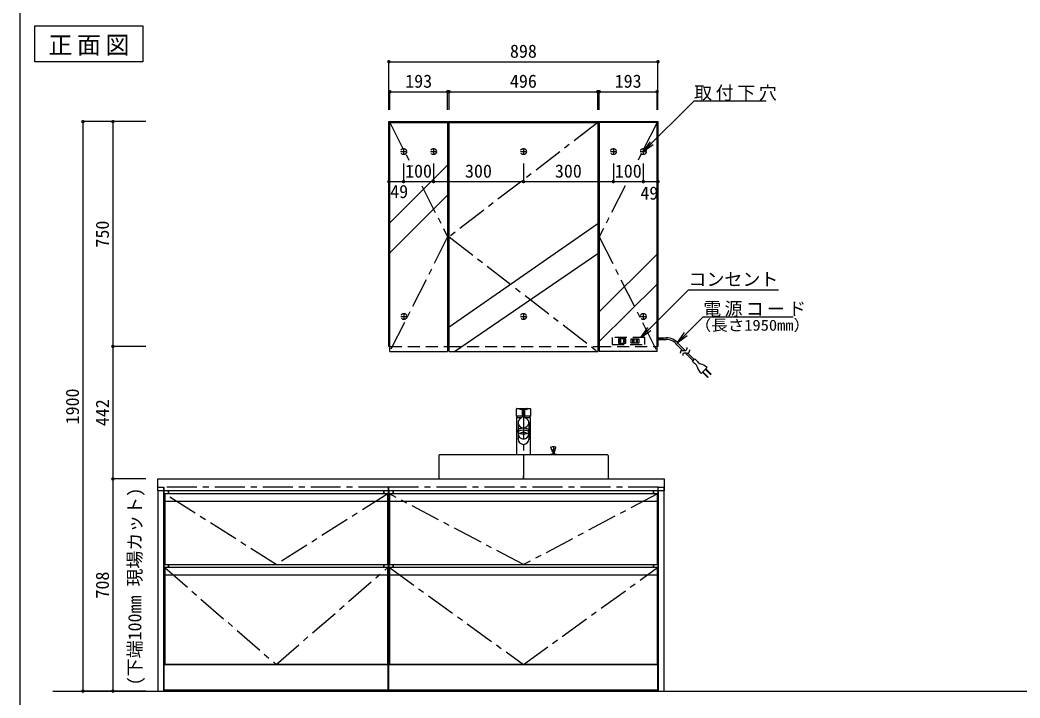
# Model space of a CAD drawing. Units: millimetres on the paper, scale 1:20. Extents: x -205 to 195, y -144 to 138.
# Drawn here: x -205 to -38.1, y -33.7 to 79.5 of the extents above; entities that cross this region are included whole.
import ezdxf
from ezdxf.enums import TextEntityAlignment as Align

# ---------------------------------------------------------------- set-up
doc = ezdxf.new("R2010")
doc.units = ezdxf.units.MM
for name, pattern in [('CHAIN1', [8, 5, -1, 1, -1]), ('DASHED1', [1.8, 1.2, -0.6]), ('DASHED2', [3, 2, -1])]:
    doc.linetypes.add(name, pattern=pattern)
for name, color, linetype in [('0-1_1', 7, 'Continuous'), ('0-2_2', 4, 'Continuous'), ('0-3_3', 6, 'Continuous'), ('0-A_10', 6, 'Continuous')]:
    doc.layers.add(name, color=color, linetype=linetype)
doc.styles.add('ＭＳ ゴシック', font='')
doc.styles.get('ＭＳ ゴシック').set_extended_font_data('MS Gothic')

msp = doc.modelspace()

# ---------------------------------------------------------------- hatches: boundary and pattern name
at = {"layer": '0-2_2'}
for points in [[(-143.15, 72.5, 1), (-143.75, 72.5, 1)], [(-98.25, 72.5, 1), (-98.85, 72.5, 1)], [(-143, 67.5, 1), (-143.6, 67.5, 1)], [(-133.35, 67.5, 1), (-133.95, 67.5, 1)], [(-133.1, 67.5, 1), (-133.7, 67.5, 1)], [(-108.3, 67.5, 1), (-108.9, 67.5, 1)], [(-108.05, 67.5, 1), (-108.65, 67.5, 1)], [(-98.4, 67.5, 1), (-99, 67.5, 1)], [(-194.2, 62.5, 1), (-194.8, 62.5, 1)], [(-189.2, 62.5, 1), (-189.8, 62.5, 1)], [(-143.15, 52.5, 1), (-143.75, 52.5, 1)], [(-140.7, 52.5, 1), (-141.3, 52.5, 1)], [(-140.7, 52.5, 1), (-141.3, 52.5, 1)], [(-135.7, 52.5, 1), (-136.3, 52.5, 1)], [(-135.7, 52.5, 1), (-136.3, 52.5, 1)], [(-120.7, 52.5, 1), (-121.3, 52.5, 1)], [(-120.7, 52.5, 1), (-121.3, 52.5, 1)], [(-105.7, 52.5, 1), (-106.3, 52.5, 1)], [(-105.7, 52.5, 1), (-106.3, 52.5, 1)], [(-100.7, 52.5, 1), (-101.3, 52.5, 1)], [(-100.7, 52.5, 1), (-101.3, 52.5, 1)], [(-98.25, 52.5, 1), (-98.85, 52.5, 1)], [(-189.2, 25, 1), (-189.8, 25, 1)], [(-189.2, 25, 1), (-189.8, 25, 1)], [(-189.2, 2.9, 1), (-189.8, 2.9, 1)], [(-189.2, 2.9, 1), (-189.8, 2.9, 1)], [(-194.2, -32.5, 1), (-194.8, -32.5, 1)], [(-189.2, -32.5, 1), (-189.8, -32.5, 1)]]:
    msp.add_hatch(color=132, dxfattribs=at).paths.add_polyline_path(points)

# ---------------------------------------------------------------- linework, layer by layer
at = {"layer": '0-1_1'}
for p, q in [((-143.45, 25), (-143.45, 62.5)), ((-143.3, 62.35), (-133.65, 62.35)), ((-143.3, 24.15), (-143.3, 62.35)), ((-142.7, 62.35), (-142.7, 62.5)), ((-133.65, 62.35), (-133.65, 24.15)), ((-133.4, 62.35), (-108.6, 62.35)), ((-133.4, 24.15), (-133.4, 62.35)), ((-108.6, 62.35), (-108.6, 24.15)), ((-98.7, 62.35), (-108.35, 62.35)), ((-108.35, 62.35), (-108.35, 24.15)), ((-99.3, 62.5), (-99.3, 62.35)), ((-98.7, 24.15), (-98.7, 62.35)), ((-143.3, 25), (-143.45, 25)), ((-143.3, 24.15), (-133.65, 24.15)), ((-133.6, 25), (-133.4, 25)), ((-133.4, 24.15), (-108.6, 24.15)), ((-108.6, 25), (-108.35, 25)), ((-98.7, 24.15), (-108.35, 24.15)), ((-98.55, 25), (-98.7, 25)), ((-97.5, 2.9), (-97.5, 0.9)), ((-97.5, 0.9), (-182, 0.9)), ((-182, 0.9), (-182, -32.5)), ((-180.975, 0.9), (-180.975, -28.05)), ((-180.225, 0.4), (-180.225, 0.9)), ((-180.225, 0.9), (-180.225, 0.4)), ((-144.275, 0.9), (-144.275, 0.4)), ((-144.275, 0.4), (-144.275, 0.9)), ((-143.525, -28.05), (-143.525, 0.9)), ((-143.475, 0.9), (-143.475, -28.05)), ((-142.725, 0.4), (-142.725, 0.9)), ((-142.725, 0.9), (-142.725, 0.4)), ((-99.275, 0.9), (-99.275, 0.4)), ((-99.275, 0.4), (-99.275, 0.9)), ((-98.525, -28.05), (-98.525, 0.9)), ((-98.5, 0.9), (-98.5, -32.5)), ((-180.225, -11.9), (-180.225, -11.4)), ((-180.225, -11.4), (-180.225, -11.9)), ((-144.275, -11.4), (-144.275, -11.9)), ((-144.275, -11.9), (-144.275, -11.4)), ((-142.725, -11.9), (-142.725, -11.4)), ((-142.725, -11.4), (-142.725, -11.9)), ((-99.275, -11.4), (-99.275, -11.9)), ((-99.275, -11.9), (-99.275, -11.4)), ((-180.975, -28.05), (-180.225, -28.05)), ((-180.95, -32.3), (-180.95, -28.05)), ((-144.275, -28.05), (-143.525, -28.05)), ((-143.55, -28.05), (-143.55, -32.3)), ((-143.475, -28.05), (-142.725, -28.05)), ((-143.45, -32.3), (-143.45, -28.05)), ((-99.275, -28.05), (-98.525, -28.05)), ((-98.55, -28.05), (-98.55, -32.3)), ((-180.95, -32.3), (-143.55, -32.3)), ((-143.45, -32.3), (-98.55, -32.3))]:
    msp.add_line(p, q, dxfattribs=at)
for points in [[(-143.45, 62.5), (-98.55, 62.5), (-98.55, 25)], [(-182, 0.9), (-182, 2.9), (-97.5, 2.9)], [(-182, -32.5), (-181, -32.5), (-181, 0.9)], [(-98.5, -32.5), (-97.5, -32.5), (-97.5, 0.9)], [(-143.55, -32.3), (-143.55, -28.05), (-180.95, -28.05)], [(-98.55, -32.3), (-98.55, -28.05), (-143.45, -28.05)]]:
    msp.add_lwpolyline(points, dxfattribs=at)
for points in [[(-180.85, 0.4), (-180.85, -11.4), (-143.65, -11.4), (-143.65, 0.4)], [(-143.35, 0.4), (-143.35, -11.4), (-98.65, -11.4), (-98.65, 0.4)], [(-143.65, -28.05), (-143.65, -11.9), (-180.85, -11.9), (-180.85, -28.05)], [(-98.65, -28.05), (-98.65, -11.9), (-143.35, -11.9), (-143.35, -28.05)], [(-180.275, -32.3), (-180.275, -32.5), (-180.875, -32.5), (-180.875, -32.3)], [(-169.45, -32.3), (-169.45, -32.5), (-170.05, -32.5), (-170.05, -32.3)], [(-154.45, -32.3), (-154.45, -32.5), (-155.05, -32.5), (-155.05, -32.3)], [(-143.625, -32.3), (-143.625, -32.5), (-144.225, -32.5), (-144.225, -32.3)], [(-142.775, -32.3), (-142.775, -32.5), (-143.375, -32.5), (-143.375, -32.3)], [(-128.2, -32.3), (-128.2, -32.5), (-128.8, -32.5), (-128.8, -32.3)], [(-113.2, -32.3), (-113.2, -32.5), (-113.8, -32.5), (-113.8, -32.3)], [(-98.625, -32.3), (-98.625, -32.5), (-99.225, -32.5), (-99.225, -32.3)]]:
    msp.add_lwpolyline(points, close=True, dxfattribs=at)
at = {"layer": '0-2_2'}
for p, q in [((-143.45, 64.5), (-143.45, 72.5)), ((-143.45, 72.5), (-98.55, 72.5)), ((-98.55, 64.5), (-98.55, 72.5)), ((-143.3, 64.5), (-143.3, 67.5)), ((-143.3, 67.5), (-133.65, 67.5)), ((-133.65, 64.5), (-133.65, 67.5)), ((-133.4, 64.5), (-133.4, 67.5)), ((-133.4, 67.5), (-108.6, 67.5)), ((-108.6, 64.5), (-108.6, 67.5)), ((-108.35, 64.5), (-108.35, 67.5)), ((-108.35, 67.5), (-98.7, 67.5)), ((-98.7, 64.5), (-98.7, 67.5)), ((-184, 62.5), (-194.5, 62.5)), ((-194.5, 62.5), (-194.5, -32.5)), ((-184, 62.5), (-189.5, 62.5)), ((-189.5, 62.5), (-189.5, 25)), ((-101, 57.5), (-99.821, 59.15)), ((-101, 57.5), (-99.586, 58.914)), ((-101, 57.5), (-99.35, 58.679)), ((-143.45, 55.5), (-143.45, 52.5)), ((-143.3, 45.627), (-133.65, 55.238)), ((-141, 55.5), (-141, 52.5)), ((-141, 55.5), (-141, 52.5)), ((-136, 55.5), (-136, 52.5)), ((-136, 55.5), (-136, 52.5)), ((-121, 55.5), (-121, 52.5)), ((-121, 55.5), (-121, 52.5)), ((-106, 55.5), (-106, 52.5)), ((-106, 55.5), (-106, 52.5)), ((-101, 55.5), (-101, 52.5)), ((-101, 55.5), (-101, 52.5)), ((-98.55, 55.5), (-98.55, 52.5)), ((-143.45, 52.5), (-141, 52.5)), ((-141, 52.5), (-136, 52.5)), ((-136, 52.5), (-121, 52.5)), ((-121, 52.5), (-106, 52.5)), ((-106, 52.5), (-101, 52.5)), ((-101, 52.5), (-98.55, 52.5)), ((-143.3, 40.642), (-133.65, 50.254)), ((-133.4, 28.272), (-108.6, 45.503)), ((-132.507, 24.15), (-108.6, 40.518)), ((-108.35, 30.784), (-98.7, 40.395)), ((-108.35, 25.799), (-98.7, 35.411)), ((-101.416, 26.5), (-100.238, 28.15)), ((-101.416, 26.5), (-100.002, 27.914)), ((-101.416, 26.5), (-99.766, 27.679)), ((-95.316, 25.653), (-94.132, 27.299)), ((-95.316, 25.653), (-93.897, 27.063)), ((-95.316, 25.653), (-93.662, 26.826)), ((-98.55, 26.45), (-97.203, 26.45)), ((-98.55, 26.15), (-97.203, 26.15)), ((-95.396, 25.289), (-94.444, 24.337)), ((-95.159, 25.476), (-94, 24.318)), ((-184, 25), (-189.5, 25)), ((-189.5, 25), (-189.5, 2.9)), ((-184, 25), (-189.5, 25)), ((-94.03, 23.924), (-92.701, 22.594)), ((-93.58, 23.898), (-92.489, 22.806)), ((-92.807, 22.488), (-92.383, 22.912)), ((-92.807, 22.488), (-92.524, 22.205)), ((-92.383, 22.912), (-92.1, 22.63)), ((-91.357, 20.473), (-90.367, 21.463)), ((-89.749, 20.314), (-89.713, 20.349)), ((-90.208, 19.854), (-90.244, 19.819)), ((-184, 2.9), (-189.5, 2.9)), ((-189.5, 2.9), (-189.5, -32.5)), ((-184.025, 2.9), (-189.5, 2.9)), ((-180.85, -0.8), (-143.65, -0.8)), ((-143.35, -0.8), (-98.65, -0.8)), ((-180.85, -13.1), (-143.65, -13.1)), ((-143.35, -13.1), (-98.65, -13.1)), ((-199.5, -32.5), (76.9, -32.5)), ((-184, -32.5), (-194.5, -32.5)), ((-184, -32.5), (-189.5, -32.5))]:
    msp.add_line(p, q, dxfattribs=at)
at = {"layer": '0-2_2', "linetype": 'CHAIN1'}
for p, q in [((-143.3, 62.35), (-139.579, 54.995)), ((-108.6, 62.35), (-133.4, 43.275)), ((-98.7, 62.35), (-102.421, 54.995)), ((-141.5, 57.5), (-140.5, 57.5)), ((-141, 58), (-141, 57)), ((-136.5, 57.5), (-135.5, 57.5)), ((-136, 58), (-136, 57)), ((-121.5, 57.5), (-120.5, 57.5)), ((-121, 58), (-121, 57)), ((-106.5, 57.5), (-105.5, 57.5)), ((-106, 58), (-106, 57)), ((-101.5, 57.5), (-100.5, 57.5)), ((-101, 58), (-101, 57)), ((-137.96, 51.794), (-133.65, 43.275)), ((-104.04, 51.794), (-108.35, 43.275)), ((-133.65, 43.275), (-143.3, 24.15)), ((-133.4, 43.275), (-108.6, 24.15)), ((-108.35, 43.275), (-98.7, 24.15)), ((-140.95, 30.5), (-140.95, 29.5)), ((-121, 30.5), (-121, 29.5)), ((-101, 30.5), (-101, 29.5)), ((-141.45, 30), (-140.45, 30)), ((-121.5, 30), (-120.5, 30)), ((-101.5, 30), (-100.5, 30)), ((-98.65, 26.3), (-97.623, 26.3)), ((-121, 2.9), (-121, 3.4)), ((-181, 0.9), (-181, 1.55)), ((-97.5, 0.9), (-97.5, 1.55))]:
    msp.add_line(p, q, dxfattribs=at)
at = {"layer": '0-2_2', "linetype": 'DASHED2'}
for p, q in [((-100.725, 26.5), (-106.175, 26.5)), ((-106.175, 26.5), (-106.175, 25.3)), ((-106.175, 25.3), (-100.725, 25.3)), ((-105.15, 26.25), (-105.15, 25.55)), ((-103.9, 26.25), (-105.15, 26.25)), ((-105.15, 25.55), (-103.9, 25.55)), ((-104.9, 26.1), (-104.9, 25.7)), ((-104.75, 26.1), (-104.9, 26.1)), ((-104.9, 25.7), (-104.75, 25.7)), ((-104.75, 25.7), (-104.75, 26.1)), ((-104.3, 26.1), (-104.3, 25.7)), ((-104.15, 26.1), (-104.3, 26.1)), ((-104.3, 25.7), (-104.15, 25.7)), ((-104.15, 25.7), (-104.15, 26.1)), ((-103.9, 25.55), (-103.9, 26.25)), ((-103, 25.55), (-103, 26.25)), ((-103, 26.25), (-101.75, 26.25)), ((-103, 25.55), (-103, 26.25)), ((-103, 26.25), (-101.75, 26.25)), ((-101.75, 25.55), (-103, 25.55)), ((-101.75, 25.55), (-103, 25.55)), ((-102.75, 25.7), (-102.75, 26.1)), ((-102.75, 26.1), (-102.6, 26.1)), ((-102.6, 25.7), (-102.75, 25.7)), ((-102.6, 26.1), (-102.6, 25.7)), ((-102.15, 25.7), (-102.15, 26.1)), ((-102.15, 26.1), (-102, 26.1)), ((-102, 25.7), (-102.15, 25.7)), ((-102, 26.1), (-102, 25.7)), ((-101.75, 26.25), (-101.75, 25.55)), ((-100.725, 25.3), (-100.725, 26.5)), ((-143.3, 25), (-133.6, 25)), ((-133.4, 25), (-108.6, 25)), ((-108.35, 25), (-98.7, 25))]:
    msp.add_line(p, q, dxfattribs=at)
at = {"layer": '0-2_2'}
msp.add_lwpolyline([(-202.5, 78.5), (-184.5, 78.5), (-184.5, 72.5), (-202.5, 72.5)], close=True, dxfattribs=at)
for points in [[(-101, 57.5), (-92.526, 65.974), (-80.526, 65.974)], [(-101.416, 26.5), (-93.468, 34.448), (-78.468, 34.448)], [(-95.316, 25.653), (-90.991, 29.948), (-75.991, 29.948)], [(-94.768, 23.895), (-94.768, 23.899), (-94.768, 23.911), (-94.768, 23.93), (-94.768, 23.957), (-94.768, 23.989), (-94.767, 24.026), (-94.765, 24.067), (-94.761, 24.108), (-94.754, 24.15), (-94.745, 24.189), (-94.732, 24.224), (-94.715, 24.255), (-94.696, 24.28), (-94.676, 24.299), (-94.655, 24.313), (-94.637, 24.322), (-94.622, 24.328), (-94.612, 24.331), (-94.609, 24.332), (-94.606, 24.333), (-94.595, 24.335), (-94.578, 24.339), (-94.552, 24.342), (-94.519, 24.344), (-94.477, 24.344), (-94.427, 24.341), (-94.371, 24.337), (-94.311, 24.331), (-94.248, 24.324), (-94.187, 24.319), (-94.13, 24.315), (-94.077, 24.314), (-94.033, 24.315), (-93.996, 24.319), (-93.968, 24.323), (-93.948, 24.328), (-93.937, 24.331), (-93.933, 24.332), (-93.929, 24.333)], [(-94.349, 23.477), (-94.349, 23.481), (-94.349, 23.493), (-94.349, 23.512), (-94.35, 23.538), (-94.349, 23.571), (-94.349, 23.608), (-94.347, 23.648), (-94.343, 23.69), (-94.336, 23.731), (-94.326, 23.77), (-94.313, 23.806), (-94.297, 23.836), (-94.278, 23.861), (-94.257, 23.88), (-94.237, 23.894), (-94.218, 23.904), (-94.203, 23.909), (-94.194, 23.913), (-94.19, 23.914), (-94.187, 23.914), (-94.177, 23.917), (-94.159, 23.92), (-94.134, 23.923), (-94.1, 23.925), (-94.058, 23.925), (-94.008, 23.923), (-93.952, 23.918), (-93.892, 23.912), (-93.83, 23.906), (-93.769, 23.9), (-93.711, 23.896), (-93.659, 23.895), (-93.614, 23.897), (-93.578, 23.9), (-93.55, 23.905), (-93.53, 23.909), (-93.518, 23.912), (-93.514, 23.914), (-93.511, 23.915)], [(-93.929, 24.333), (-93.918, 24.337), (-93.901, 24.344), (-93.879, 24.356), (-93.854, 24.372), (-93.827, 24.395), (-93.801, 24.423), (-93.776, 24.458), (-93.753, 24.499), (-93.734, 24.543), (-93.717, 24.59), (-93.703, 24.637), (-93.691, 24.683), (-93.681, 24.725), (-93.673, 24.761), (-93.667, 24.791), (-93.663, 24.813), (-93.66, 24.826), (-93.659, 24.831)], [(-93.511, 23.915), (-93.5, 23.919), (-93.482, 23.926), (-93.46, 23.937), (-93.435, 23.954), (-93.408, 23.976), (-93.382, 24.005), (-93.357, 24.04), (-93.335, 24.08), (-93.315, 24.125), (-93.298, 24.172), (-93.284, 24.219), (-93.272, 24.265), (-93.263, 24.306), (-93.255, 24.343), (-93.249, 24.373), (-93.244, 24.395), (-93.242, 24.408), (-93.241, 24.412)], [(-91.145, 20.685), (-90.314, 19.854), (-90.244, 19.819)], [(-91.074, 20.756), (-90.244, 19.925), (-90.208, 19.854)], [(-90.65, 21.18), (-89.819, 20.349), (-89.749, 20.314)], [(-90.579, 21.251), (-89.749, 20.42), (-89.713, 20.349)]]:
    msp.add_lwpolyline(points, dxfattribs=at)
at = {"layer": '0-2_2', "linetype": 'CHAIN1'}
for points in [[(-182, 0.9), (-182, 1.55), (-181, 1.55)], [(-143.65, 0.4), (-162.25, -11.4), (-180.85, 0.4)], [(-98.65, 0.4), (-121, -11.4), (-143.35, 0.4)], [(-98.5, 0.9), (-98.5, 1.55), (-97.5, 1.55)], [(-180.85, -11.9), (-162.25, -28.05), (-143.65, -11.9)], [(-143.35, -11.9), (-121, -28.05), (-98.65, -11.9)]]:
    msp.add_lwpolyline(points, dxfattribs=at)
for points in [[(-181, 1.55), (-181, -32.5), (-143.5, -32.5), (-143.5, 1.55)], [(-143.5, 1.55), (-143.5, -32.5), (-98.5, -32.5), (-98.5, 1.55)]]:
    msp.add_lwpolyline(points, close=True, dxfattribs=at)
at = {"layer": '0-2_2', "linetype": 'DASHED1'}
for centre in [(-141, 57.5), (-136, 57.5), (-121, 57.5), (-106, 57.5), (-101, 57.5), (-140.95, 30), (-121, 30), (-101, 30)]:
    msp.add_circle(centre, 0.5, dxfattribs=at)
at = {"layer": '0-2_2'}
for centre, radius, start, end in [((-97.203, 23.818), 2.632, 39.06197, 90), ((-97.203, 23.818), 2.332, 39.06197, 90), ((-93.355, 20.809), 1.625, 44.99999, 59.25003), ((-92.807, 21.357), 0.85, 16.9275, 44.99999), ((-90.703, 23.46), 1.625, 210.74997, 225), ((-91.251, 22.912), 0.85, 225, 253.07249), ((-92.069, 19.761), 2.407, 45, 76.28448), ((-89.655, 22.175), 2.407, 193.71551, 225)]:
    msp.add_arc(centre, radius, start, end, dxfattribs=at)
at = {"layer": '0-3_3'}
for p, q in [((-122.15, 13.395), (-122.15, 14.6)), ((-119.875, 13.37), (-122.125, 13.37)), ((-122.056, 13.37), (-122.118, 13.262)), ((-122.1, 14.65), (-119.9, 14.65)), ((-121.625, 14.512), (-121.625, 14.6)), ((-121.575, 14.65), (-120.425, 14.65)), ((-120.425, 14.462), (-121.575, 14.462)), ((-121.239, 14.462), (-121.239, 13.37)), ((-120.762, 13.37), (-120.762, 14.462)), ((-120.375, 14.6), (-120.375, 14.512)), ((-119.944, 13.37), (-119.882, 13.262)), ((-119.85, 14.6), (-119.85, 13.395)), ((-122.125, 13.1), (-122.125, 13.237)), ((-121.9, 12.287), (-121.9, 9.552)), ((-121.312, 13.098), (-121.247, 13.21)), ((-120.688, 13.098), (-120.753, 13.21)), ((-119.85, 13.1), (-120.69, 13.1)), ((-120.1, 12.287), (-120.1, 9.552)), ((-119.875, 13.1), (-119.875, 13.237)), ((-119.85, 6.9), (-119.85, 13.1)), ((-121.895, 10.709), (-121.895, 11.047)), ((-120.105, 10.709), (-120.105, 11.047)), ((-135.125, 6.8), (-135.125, 2.925)), ((-106.975, 6.9), (-135.025, 6.9)), ((-116.237, 7.777), (-116.42, 8.135)), ((-116.237, 7.777), (-116.237, 7.552)), ((-116.237, 7.777), (-115.763, 7.777)), ((-116.188, 7.502), (-115.812, 7.502)), ((-116.116, 7.502), (-116.116, 7.04)), ((-115.876, 7.04), (-116.116, 7.04)), ((-115.884, 7.502), (-115.884, 7.04)), ((-115.763, 7.777), (-115.58, 8.135)), ((-115.763, 7.777), (-115.763, 7.552)), ((-106.875, 6.8), (-106.875, 2.925)), ((-135.1, 2.9), (-135.125, 2.925)), ((-135.1, 2.9), (-106.9, 2.9)), ((-106.9, 2.9), (-106.875, 2.925))]:
    msp.add_line(p, q, dxfattribs=at)
at = {"layer": '0-3_3', "linetype": 'CHAIN1'}
for p, q in [((-121, 14.65), (-121, 6.9)), ((-121, 6.9), (-121, 2.9)), ((-116, 8.252), (-116, 6.9))]:
    msp.add_line(p, q, dxfattribs=at)
at = {"layer": '0-3_3'}
msp.add_lwpolyline([(-121.31, 13.1), (-122.15, 13.1), (-122.15, 6.9)], dxfattribs=at)
for centre, radius, start, end in [((-122.1, 14.6), 0.05, 90, 180), ((-122.125, 13.395), 0.025, 180, 270), ((-121.575, 14.6), 0.05, 90, 180), ((-121.575, 14.512), 0.05, 180, 270), ((-120.425, 14.6), 0.05, 0, 90), ((-120.425, 14.512), 0.05, 270, 360), ((-119.9, 14.6), 0.05, 0, 90), ((-119.875, 13.395), 0.025, 270, 360), ((-122.075, 13.237), 0.05, 150, 180), ((-121, 12.565), 0.691, 69.07687, 110.92313), ((-119.925, 13.237), 0.05, 0, 30), ((-135.025, 6.8), 0.1, 90, 180), ((-116.6, 6.883), 0.025, 115.8721, 136.09803), ((-116, 5.645), 1.4, 95.07116, 115.8721), ((-116.375, 8.156), 0.05, 104.0008, 180), ((-116.375, 8.156), 0.05, 180, 205.52693), ((-116, 6.652), 1.6, 75.9992, 104.0008), ((-116.188, 7.552), 0.05, 180, 270), ((-116, 5.645), 1.4, 64.1279, 84.92884), ((-115.812, 7.552), 0.05, 270, 360), ((-115.625, 8.156), 0.05, 0, 75.9992), ((-115.625, 8.156), 0.05, 334.47307, 360), ((-115.4, 6.883), 0.025, 43.90197, 64.1279), ((-106.975, 6.8), 0.1, 0, 90)]:
    msp.add_arc(centre, radius, start, end, dxfattribs=at)
for centre, major_axis, ratio, start_param, end_param in [((-121, 12.287), (-0.9, 0), 0.960527, 5.0659728, 10.6419904), ((-121, 10.709), (-0.895, 0), 0.347121, 1.9718474, 7.4529305), ((-121, 10.436), (0.9, 0), 0.98281, 3.1415927, 6.2831853), ((-121, 11.047), (-0.895, 0), 0.347121, 3.1415927, 6.2831853), ((-121, 9.552), (0.9, 0), 0.98281, 3.1415927, 6.2831853)]:
    msp.add_ellipse(centre, major_axis=major_axis, ratio=ratio, start_param=start_param, end_param=end_param, dxfattribs=at)
msp.add_ellipse((-121, 10.53), major_axis=(-0.47, 0), ratio=0.341818, dxfattribs=at)
at = {"layer": '0-A_10'}
msp.add_lwpolyline([(-205, 138.5), (-205, -143.5), (195, -143.5)], dxfattribs=at)

# ---------------------------------------------------------------- texts
at = {"layer": '0-2_2', "style": 'ＭＳ ゴシック'}
for s, p in [('898', (-123.25, 72.5)), ('193', (-140.725, 67.5)), ('496', (-123.25, 67.5)), ('193', (-105.775, 67.5)), ('100', (-140.75, 52.5)), ('300', (-130.75, 52.5)), ('300', (-115.75, 52.5)), ('100', (-105.75, 52.5)), ('49', (-143.229, 49.083)), ('49', (-101.492, 48.828)), ('コンセント', (-93.468, 34.448))]:
    msp.add_text(s, height=2.199, dxfattribs=at).set_placement(p, align=Align.BOTTOM_LEFT)
for s, p in [('750', (-189.5, 41.5)), ('1900', (-194.5, 12)), ('442', (-189.5, 11.7)), ('(下端100mm 現場カット)', (-184.095, -31.535)), ('708', (-189.5, -17.05))]:
    msp.add_text(s, height=2.199, rotation=90, dxfattribs=at).set_placement(p, align=Align.BOTTOM_LEFT)
at = {"layer": '0-2_2', "style": 'ＭＳ ゴシック', "width": 1.1}
msp.add_text('（長さ1950mm）', height=1.833, dxfattribs=at).set_placement((-92.412, 27.076), align=Align.BOTTOM_LEFT)
at = {"layer": '0-2_2', "attachment_point": 7, "style": 'ＭＳ ゴシック'}
for s, insert, char_height in [('\\T1.19;正面図', (-200.259, 73.5), 2.933), ('\\T1.2;取付下穴', (-92.526, 65.974), 2.199), ('\\T1.18;電源コード', (-90.991, 29.948), 2.199)]:
    msp.add_mtext(s, dxfattribs=dict(at, insert=insert, char_height=char_height))

doc.saveas('drawing.dxf')
